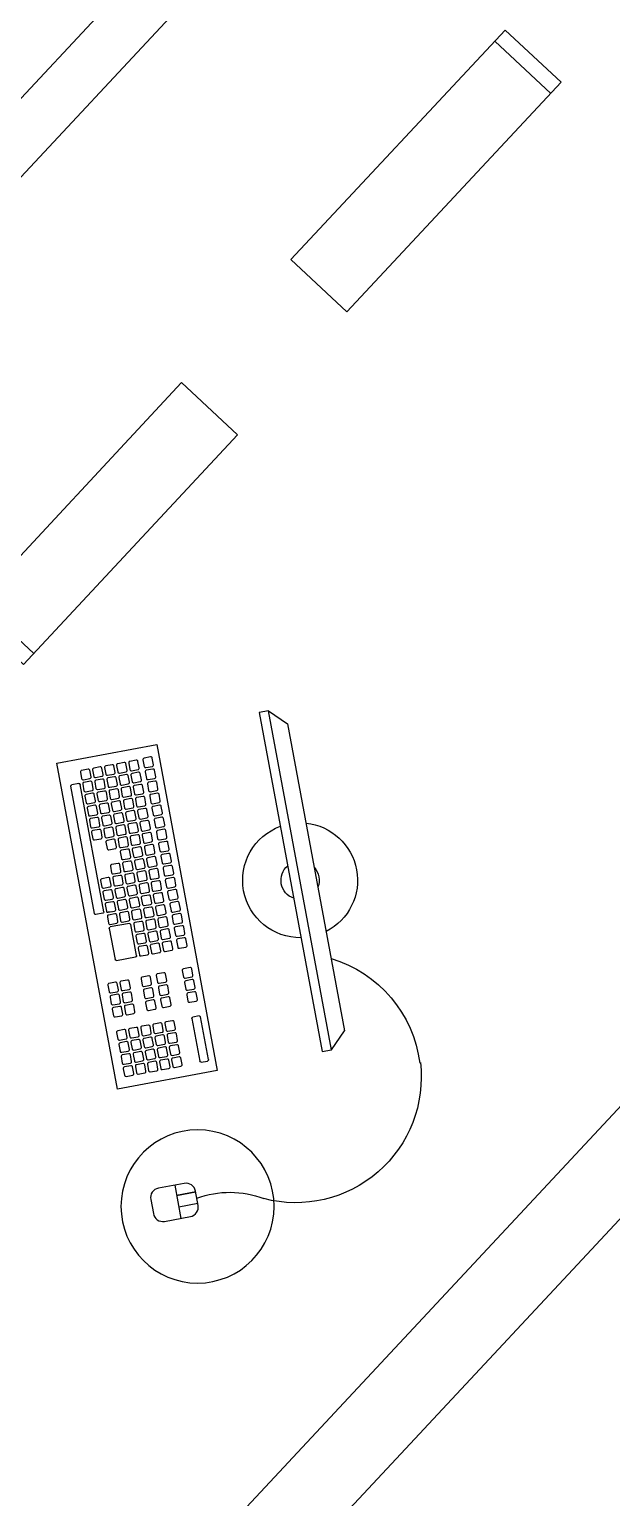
# Model space of a CAD drawing. Extents: x -1.7 to 87, y -33.6 to 19.
# Drawn here: x 66.456 to 67.217, y -19.757 to -17.84 of the extents above; entities that cross this region are included whole.
import ezdxf

# ---------------------------------------------------------------- set-up
doc = ezdxf.new("R2010")
doc.units = 0
doc.layers.add('AR-DIV', color=2, linetype='Continuous')
doc.layers.add('AR-MOB', color=2, linetype='Continuous')

# ---------------------------------------------------------------- blocks, each defined once
blk = doc.blocks.new('CPU')
at = {"color": 1}
blk.add_line((1.1721, 1.0512), (1.1721, 0.9512), dxfattribs=at)
blk.add_lwpolyline([(0.7821, 0.9512), (1.1921, 0.9512), (1.1921, 1.0512), (0.7821, 1.0512)], close=True, dxfattribs=at)
blk = doc.blocks.new('estacao de trabalho 290 x 150')
at = {"color": 252}
for p, q in [((0.681, 0.7663), (0.5804, 0.9024)), ((0.5808, 0.9046), (0.5882, 0.9101)), ((0.691, 0.7737), (0.5904, 0.9098)), ((0.5718, 0.898), (0.5753, 0.9006)), ((0.6832, 0.7659), (0.6907, 0.7714)), ((0.6743, 0.7593), (0.6777, 0.7619)), ((0.6934, 0.6962), (0.669, 0.7293)), ((0.6693, 0.7315), (0.6898, 0.7467)), ((0.6921, 0.7463), (0.7165, 0.7132)), ((0.7162, 0.711), (0.6957, 0.6958)), ((0.7401, 0.6863), (0.7375, 0.6898)), ((0.7289, 0.5348), (0.6952, 0.5804)), ((0.6955, 0.5827), (0.7022, 0.5876)), ((0.7044, 0.5873), (0.7381, 0.5416)), ((0.7378, 0.5394), (0.7311, 0.5345))]:
    blk.add_line(p, q, dxfattribs=at)
at = {"color": 2}
for p, q in [((0.3423, 0.788), (0.3379, 0.7583)), ((0.3379, 0.7583), (0.5801, 0.4305)), ((0.8666, 0.4291), (0.887, 0.4442)), ((0.887, 0.4442), (0.8666, 0.4291)), ((0.8789, 0.4551), (0.905, 0.4198)), ((0.6097, 0.426), (0.5801, 0.4305)), ((0.8758, 0.4167), (0.8962, 0.4318))]:
    blk.add_line(p, q, dxfattribs=at)
for points in [[(0.8381, 0.5953), (0.5809, 0.9435), (0.4743, 0.8647), (0.7315, 0.5165)], [(-1.45, 0), (1.45, 0), (1.45, 0.1), (-1.45, 0.1)]]:
    blk.add_lwpolyline(points, close=True, dxfattribs=at)
at = {"color": 252}
for points in [[(0.546, 0.8988), (0.5529, 0.9039, -0.414214), (0.5556, 0.9035), (0.5607, 0.8966, -0.414214), (0.5603, 0.8939), (0.5533, 0.8888, -0.414214), (0.5507, 0.8892), (0.5456, 0.8962, -0.414214)], [(0.5588, 0.9083), (0.5658, 0.9134, -0.414214), (0.5684, 0.913), (0.5736, 0.9061, -0.414214), (0.5732, 0.9034), (0.5662, 0.8983, -0.414214), (0.5636, 0.8987), (0.5584, 0.9057, -0.414214)], [(0.5683, 0.8954), (0.5753, 0.9006, -0.414214), (0.5779, 0.9002), (0.5831, 0.8932, -0.414214), (0.5827, 0.8906), (0.5757, 0.8854, -0.414214), (0.5731, 0.8858), (0.5679, 0.8928, -0.414214)], [(0.5202, 0.8798), (0.5272, 0.8849, -0.414214), (0.5298, 0.8845), (0.535, 0.8776, -0.414214), (0.5346, 0.8749), (0.5276, 0.8698, -0.414214), (0.525, 0.8702), (0.5198, 0.8771, -0.414214)], [(0.5331, 0.8893), (0.54, 0.8944, -0.414214), (0.5427, 0.894), (0.5478, 0.8871, -0.414214), (0.5474, 0.8844), (0.5405, 0.8793, -0.414214), (0.5378, 0.8797), (0.5327, 0.8866, -0.414214)], [(0.5426, 0.8764), (0.5495, 0.8816, -0.414214), (0.5522, 0.8812), (0.5573, 0.8742, -0.414214), (0.5569, 0.8716), (0.55, 0.8664, -0.414214), (0.5473, 0.8668), (0.5422, 0.8738, -0.414214)], [(0.5555, 0.8859), (0.5624, 0.8911, -0.414214), (0.5651, 0.8907), (0.5702, 0.8837, -0.414214), (0.5698, 0.8811), (0.5629, 0.8759, -0.414214), (0.5602, 0.8763), (0.5551, 0.8833, -0.414214)], [(0.5778, 0.8826), (0.5848, 0.8877, -0.414214), (0.5874, 0.8873), (0.5926, 0.8804, -0.414214), (0.5922, 0.8777), (0.5852, 0.8726, -0.414214), (0.5826, 0.873), (0.5774, 0.8799, -0.414214)], [(0.4915, 0.8595), (0.4985, 0.8646, -0.414214), (0.5011, 0.8642), (0.5063, 0.8573, -0.414214), (0.5059, 0.8546), (0.4989, 0.8495, -0.414214), (0.4963, 0.8499), (0.4911, 0.8569, -0.414214)], [(0.5073, 0.8703), (0.5143, 0.8754, -0.414214), (0.5169, 0.875), (0.5221, 0.8681, -0.414214), (0.5217, 0.8654), (0.5147, 0.8603, -0.414214), (0.5121, 0.8607), (0.507, 0.8676, -0.414214)], [(0.5169, 0.8574), (0.5238, 0.8625, -0.414214), (0.5265, 0.8621), (0.5316, 0.8552, -0.414214), (0.5312, 0.8525), (0.5242, 0.8474, -0.414214), (0.5216, 0.8478), (0.5165, 0.8548, -0.414214)], [(0.5297, 0.8669), (0.5367, 0.8721, -0.414214), (0.5393, 0.8717), (0.5445, 0.8647, -0.414214), (0.5441, 0.8621), (0.5371, 0.8569, -0.414214), (0.5345, 0.8573), (0.5293, 0.8643, -0.414214)], [(0.5521, 0.8636), (0.5591, 0.8687, -0.414214), (0.5617, 0.8683), (0.5668, 0.8613, -0.414214), (0.5664, 0.8587), (0.5595, 0.8536, -0.414214), (0.5568, 0.8539), (0.5517, 0.8609, -0.414214)], [(0.565, 0.8731), (0.5719, 0.8782, -0.414214), (0.5746, 0.8778), (0.5797, 0.8708, -0.414214), (0.5793, 0.8682), (0.5724, 0.8631, -0.414214), (0.5697, 0.8635), (0.5646, 0.8704, -0.414214)], [(0.5745, 0.8602), (0.5814, 0.8653, -0.414214), (0.5841, 0.8649), (0.5892, 0.858, -0.414214), (0.5888, 0.8553), (0.5819, 0.8502, -0.414214), (0.5792, 0.8506), (0.5741, 0.8575, -0.414214)], [(0.5873, 0.8697), (0.5943, 0.8748, -0.414214), (0.5969, 0.8744), (0.6021, 0.8675, -0.414214), (0.6017, 0.8648), (0.5947, 0.8597, -0.414214), (0.5921, 0.8601), (0.5869, 0.8671, -0.414214)], [(0.501, 0.8466), (0.508, 0.8518, -0.414214), (0.5106, 0.8514), (0.5158, 0.8444, -0.414214), (0.5154, 0.8418), (0.5084, 0.8366, -0.414214), (0.5058, 0.837), (0.5006, 0.844, -0.414214)], [(0.5264, 0.8445), (0.5333, 0.8497, -0.414214), (0.536, 0.8493), (0.5411, 0.8423, -0.414214), (0.5407, 0.8397), (0.5338, 0.8345, -0.414214), (0.5311, 0.8349), (0.526, 0.8419, -0.414214)], [(0.5392, 0.854), (0.5462, 0.8592, -0.414214), (0.5488, 0.8588), (0.554, 0.8518, -0.414214), (0.5536, 0.8492), (0.5466, 0.844, -0.414214), (0.544, 0.8444), (0.5388, 0.8514, -0.414214)], [(0.5487, 0.8412), (0.5557, 0.8463, -0.414214), (0.5583, 0.8459), (0.5635, 0.839, -0.414214), (0.5631, 0.8363), (0.5561, 0.8312, -0.414214), (0.5535, 0.8316), (0.5483, 0.8385, -0.414214)], [(0.5616, 0.8507), (0.5686, 0.8558, -0.414214), (0.5712, 0.8554), (0.5763, 0.8485, -0.414214), (0.5759, 0.8458), (0.569, 0.8407, -0.414214), (0.5663, 0.8411), (0.5612, 0.848, -0.414214)], [(0.584, 0.8473), (0.5909, 0.8525, -0.414214), (0.5936, 0.8521), (0.5987, 0.8451, -0.414214), (0.5983, 0.8425), (0.5914, 0.8373, -0.414214), (0.5887, 0.8377), (0.5836, 0.8447, -0.414214)], [(0.5969, 0.8568), (0.6038, 0.862, -0.414214), (0.6065, 0.8616), (0.6116, 0.8546, -0.414214), (0.6112, 0.852), (0.6042, 0.8468, -0.414214), (0.6016, 0.8472), (0.5965, 0.8542, -0.414214)], [(0.6064, 0.844), (0.6133, 0.8491, -0.414214), (0.616, 0.8487), (0.6211, 0.8417, -0.414214), (0.6207, 0.8391), (0.6137, 0.834, -0.414214), (0.6111, 0.8344), (0.606, 0.8413, -0.414214)], [(0.5105, 0.8338), (0.5175, 0.8389, -0.414214), (0.5201, 0.8385), (0.5253, 0.8315, -0.414214), (0.5249, 0.8289), (0.5179, 0.8238, -0.414214), (0.5153, 0.8242), (0.5101, 0.8311, -0.414214)], [(0.52, 0.8209), (0.527, 0.826, -0.414214), (0.5296, 0.8256), (0.5348, 0.8187, -0.414214), (0.5344, 0.816), (0.5274, 0.8109, -0.414214), (0.5248, 0.8113), (0.5196, 0.8182, -0.414214)], [(0.5359, 0.8317), (0.5428, 0.8368, -0.414214), (0.5455, 0.8364), (0.5506, 0.8295, -0.414214), (0.5502, 0.8268), (0.5433, 0.8217, -0.414214), (0.5406, 0.8221), (0.5355, 0.829, -0.414214)], [(0.5454, 0.8188), (0.5523, 0.8239, -0.414214), (0.555, 0.8235), (0.5601, 0.8166, -0.414214), (0.5597, 0.8139), (0.5528, 0.8088, -0.414214), (0.5501, 0.8092), (0.545, 0.8162, -0.414214)], [(0.5582, 0.8283), (0.5652, 0.8334, -0.414214), (0.5678, 0.833), (0.573, 0.8261, -0.414214), (0.5726, 0.8234), (0.5656, 0.8183, -0.414214), (0.563, 0.8187), (0.5578, 0.8257, -0.414214)], [(0.5711, 0.8378), (0.5781, 0.843, -0.414214), (0.5807, 0.8426), (0.5859, 0.8356, -0.414214), (0.5855, 0.833), (0.5785, 0.8278, -0.414214), (0.5759, 0.8282), (0.5707, 0.8352, -0.414214)], [(0.5806, 0.8249), (0.5876, 0.8301, -0.414214), (0.5902, 0.8297), (0.5954, 0.8227, -0.414214), (0.595, 0.8201), (0.588, 0.8149, -0.414214), (0.5854, 0.8153), (0.5802, 0.8223, -0.414214)], [(0.5935, 0.8345), (0.6004, 0.8396, -0.414214), (0.6031, 0.8392), (0.6082, 0.8322, -0.414214), (0.6078, 0.8296), (0.6009, 0.8245, -0.414214), (0.5982, 0.8249), (0.5931, 0.8318, -0.414214)], [(0.603, 0.8216), (0.61, 0.8267, -0.414214), (0.6126, 0.8263), (0.6177, 0.8194, -0.414214), (0.6173, 0.8167), (0.6104, 0.8116, -0.414214), (0.6077, 0.812), (0.6026, 0.8189, -0.414214)], [(0.5295, 0.808), (0.5365, 0.8132, -0.414214), (0.5391, 0.8128), (0.5443, 0.8058, -0.414214), (0.5439, 0.8032), (0.5369, 0.798, -0.414214), (0.5343, 0.7984), (0.5292, 0.8054, -0.414214)], [(0.5549, 0.8059), (0.5618, 0.8111, -0.414214), (0.5645, 0.8107), (0.5696, 0.8037, -0.414214), (0.5692, 0.8011), (0.5623, 0.7959, -0.414214), (0.5596, 0.7963), (0.5545, 0.8033, -0.414214)], [(0.5678, 0.8154), (0.5747, 0.8206, -0.414214), (0.5774, 0.8202), (0.5825, 0.8132, -0.414214), (0.5821, 0.8106), (0.5751, 0.8054, -0.414214), (0.5725, 0.8058), (0.5674, 0.8128, -0.414214)], [(0.5773, 0.8026), (0.5842, 0.8077, -0.414214), (0.5869, 0.8073), (0.592, 0.8004, -0.414214), (0.5916, 0.7977), (0.5846, 0.7926, -0.414214), (0.582, 0.793), (0.5769, 0.7999, -0.414214)], [(0.5901, 0.8121), (0.5971, 0.8172, -0.414214), (0.5997, 0.8168), (0.6049, 0.8099, -0.414214), (0.6045, 0.8072), (0.5975, 0.8021, -0.414214), (0.5949, 0.8025), (0.5897, 0.8094, -0.414214)], [(0.5391, 0.7952), (0.546, 0.8003, -0.414214), (0.5487, 0.7999), (0.5538, 0.7929, -0.414214), (0.5534, 0.7903), (0.5464, 0.7852, -0.414214), (0.5438, 0.7856), (0.5387, 0.7925, -0.414214)], [(0.5486, 0.7823), (0.5555, 0.7874, -0.414214), (0.5582, 0.787), (0.5633, 0.7801, -0.414214), (0.5629, 0.7774), (0.556, 0.7723, -0.414214), (0.5533, 0.7727), (0.5482, 0.7796, -0.414214)], [(0.5644, 0.7931), (0.5713, 0.7982, -0.414214), (0.574, 0.7978), (0.5791, 0.7908, -0.414214), (0.5787, 0.7882), (0.5718, 0.7831, -0.414214), (0.5691, 0.7835), (0.564, 0.7904, -0.414214)], [(0.5868, 0.7897), (0.5937, 0.7948, -0.414214), (0.5964, 0.7944), (0.6015, 0.7875, -0.414214), (0.6011, 0.7848), (0.5942, 0.7797, -0.414214), (0.5915, 0.7801), (0.5864, 0.7871, -0.414214)], [(0.5996, 0.7992), (0.6066, 0.8043, -0.414214), (0.6092, 0.8039), (0.6144, 0.797, -0.414214), (0.614, 0.7943), (0.607, 0.7892, -0.414214), (0.6044, 0.7896), (0.5992, 0.7966, -0.414214)], [(0.6091, 0.7863), (0.6161, 0.7915, -0.414214), (0.6187, 0.7911), (0.6239, 0.7841, -0.414214), (0.6235, 0.7815), (0.6165, 0.7763, -0.414214), (0.6139, 0.7767), (0.6087, 0.7837, -0.414214)], [(0.622, 0.7958), (0.629, 0.801, -0.414214), (0.6316, 0.8006), (0.6368, 0.7936, -0.414214), (0.6364, 0.791), (0.6294, 0.7858, -0.414214), (0.6268, 0.7862), (0.6216, 0.7932, -0.414214)], [(0.6315, 0.783), (0.6385, 0.7881, -0.414214), (0.6411, 0.7877), (0.6463, 0.7808, -0.414214), (0.6459, 0.7781), (0.6389, 0.773, -0.414214), (0.6363, 0.7734), (0.6311, 0.7803, -0.414214)], [(0.6444, 0.7925), (0.6513, 0.7976, -0.414214), (0.654, 0.7972), (0.6591, 0.7903, -0.414214), (0.6587, 0.7876), (0.6518, 0.7825, -0.414214), (0.6491, 0.7829), (0.644, 0.7898, -0.414214)], [(0.5581, 0.7694), (0.565, 0.7746, -0.414214), (0.5677, 0.7742), (0.5728, 0.7672, -0.414214), (0.5724, 0.7646), (0.5655, 0.7594, -0.414214), (0.5628, 0.7598), (0.5577, 0.7668, -0.414214)], [(0.5739, 0.7802), (0.5809, 0.7853, -0.414214), (0.5835, 0.7849), (0.5886, 0.778, -0.414214), (0.5882, 0.7753), (0.5813, 0.7702, -0.414214), (0.5786, 0.7706), (0.5735, 0.7775, -0.414214)], [(0.5834, 0.7673), (0.5904, 0.7725, -0.414214), (0.593, 0.7721), (0.5981, 0.7651, -0.414214), (0.5977, 0.7625), (0.5908, 0.7573, -0.414214), (0.5881, 0.7577), (0.583, 0.7647, -0.414214)], [(0.5963, 0.7768), (0.6032, 0.782, -0.414214), (0.6059, 0.7816), (0.611, 0.7746, -0.414214), (0.6106, 0.772), (0.6037, 0.7668, -0.414214), (0.601, 0.7672), (0.5959, 0.7742, -0.414214)], [(0.6058, 0.764), (0.6127, 0.7691, -0.414214), (0.6154, 0.7687), (0.6205, 0.7617, -0.414214), (0.6201, 0.7591), (0.6132, 0.754, -0.414214), (0.6105, 0.7544), (0.6054, 0.7613, -0.414214)], [(0.6187, 0.7735), (0.6256, 0.7786, -0.414214), (0.6283, 0.7782), (0.6334, 0.7713, -0.414214), (0.633, 0.7686), (0.626, 0.7635, -0.414214), (0.6234, 0.7639), (0.6183, 0.7708, -0.414214)], [(0.641, 0.7701), (0.648, 0.7752, -0.414214), (0.6506, 0.7748), (0.6558, 0.7679, -0.414214), (0.6554, 0.7652), (0.6484, 0.7601, -0.414214), (0.6458, 0.7605), (0.6406, 0.7675, -0.414214)], [(0.6539, 0.7796), (0.6608, 0.7848, -0.414214), (0.6635, 0.7844), (0.6686, 0.7774, -0.414214), (0.6682, 0.7748), (0.6613, 0.7696, -0.414214), (0.6586, 0.77), (0.6535, 0.777, -0.414214)], [(0.6634, 0.7667), (0.6704, 0.7719, -0.414214), (0.673, 0.7715), (0.6781, 0.7645, -0.414214), (0.6777, 0.7619), (0.6708, 0.7567, -0.414214), (0.6681, 0.7571), (0.663, 0.7641, -0.414214)], [(0.5676, 0.7566), (0.5745, 0.7617, -0.414214), (0.5772, 0.7613), (0.5823, 0.7543, -0.414214), (0.5819, 0.7517), (0.575, 0.7465, -0.414214), (0.5723, 0.7469), (0.5672, 0.7539, -0.414214)], [(0.5771, 0.7437), (0.584, 0.7488, -0.414214), (0.5867, 0.7484), (0.5918, 0.7415, -0.414214), (0.5914, 0.7388), (0.5845, 0.7337, -0.414214), (0.5818, 0.7341), (0.5767, 0.741, -0.414214)], [(0.5929, 0.7545), (0.5999, 0.7596, -0.414214), (0.6025, 0.7592), (0.6077, 0.7522, -0.414214), (0.6073, 0.7496), (0.6003, 0.7445, -0.414214), (0.5977, 0.7449), (0.5925, 0.7518, -0.414214)], [(0.6153, 0.7511), (0.6222, 0.7562, -0.414214), (0.6249, 0.7558), (0.63, 0.7489, -0.414214), (0.6296, 0.7462), (0.6227, 0.7411, -0.414214), (0.62, 0.7415), (0.6149, 0.7484, -0.414214)], [(0.6282, 0.7606), (0.6351, 0.7657, -0.414214), (0.6378, 0.7653), (0.6429, 0.7584, -0.414214), (0.6425, 0.7557), (0.6355, 0.7506, -0.414214), (0.6329, 0.751), (0.6278, 0.758, -0.414214)], [(0.6377, 0.7477), (0.6446, 0.7529, -0.414214), (0.6473, 0.7525), (0.6524, 0.7455, -0.414214), (0.652, 0.7429), (0.6451, 0.7377, -0.414214), (0.6424, 0.7381), (0.6373, 0.7451, -0.414214)], [(0.6505, 0.7572), (0.6575, 0.7624, -0.414214), (0.6601, 0.762), (0.6653, 0.755, -0.414214), (0.6649, 0.7524), (0.6579, 0.7472, -0.414214), (0.6553, 0.7476), (0.6501, 0.7546, -0.414214)], [(0.66, 0.7444), (0.667, 0.7495, -0.414214), (0.6696, 0.7491), (0.6748, 0.7422, -0.414214), (0.6744, 0.7395), (0.6674, 0.7344, -0.414214), (0.6648, 0.7348), (0.6596, 0.7417, -0.414214)], [(0.6729, 0.7539), (0.6799, 0.759, -0.414214), (0.6825, 0.7586), (0.6877, 0.7517, -0.414214), (0.6873, 0.749), (0.6803, 0.7439, -0.414214), (0.6777, 0.7443), (0.6725, 0.7512, -0.414214)], [(0.5866, 0.7308), (0.5935, 0.7359, -0.414214), (0.5962, 0.7356), (0.6013, 0.7286, -0.414214), (0.6009, 0.7259), (0.594, 0.7208, -0.414214), (0.5913, 0.7212), (0.5862, 0.7282, -0.414214)], [(0.6024, 0.7416), (0.6094, 0.7467, -0.414214), (0.612, 0.7463), (0.6172, 0.7394, -0.414214), (0.6168, 0.7367), (0.6098, 0.7316, -0.414214), (0.6072, 0.732), (0.602, 0.7389, -0.414214)], [(0.6119, 0.7287), (0.6189, 0.7339, -0.414214), (0.6215, 0.7335), (0.6267, 0.7265, -0.414214), (0.6263, 0.7239), (0.6193, 0.7187, -0.414214), (0.6167, 0.7191), (0.6115, 0.7261, -0.414214)], [(0.6248, 0.7382), (0.6317, 0.7434, -0.414214), (0.6344, 0.743), (0.6395, 0.736, -0.414214), (0.6391, 0.7334), (0.6322, 0.7282, -0.414214), (0.6295, 0.7286), (0.6244, 0.7356, -0.414214)], [(0.6343, 0.7254), (0.6413, 0.7305, -0.414214), (0.6439, 0.7301), (0.649, 0.7231, -0.414214), (0.6486, 0.7205), (0.6417, 0.7154, -0.414214), (0.639, 0.7158), (0.6339, 0.7227, -0.414214)], [(0.6472, 0.7349), (0.6541, 0.74, -0.414214), (0.6568, 0.7396), (0.6619, 0.7326, -0.414214), (0.6615, 0.73), (0.6546, 0.7249, -0.414214), (0.6519, 0.7253), (0.6468, 0.7322, -0.414214)], [(0.5961, 0.7179), (0.6031, 0.7231, -0.414214), (0.6057, 0.7227), (0.6108, 0.7157, -0.414214), (0.6104, 0.7131), (0.6035, 0.7079, -0.414214), (0.6008, 0.7083), (0.5957, 0.7153, -0.414214)], [(0.6056, 0.7051), (0.6126, 0.7102, -0.414214), (0.6152, 0.7098), (0.6203, 0.7029, -0.414214), (0.6199, 0.7002), (0.613, 0.6951, -0.414214), (0.6103, 0.6955), (0.6052, 0.7024, -0.414214)], [(0.6214, 0.7158), (0.6284, 0.721, -0.414214), (0.631, 0.7206), (0.6362, 0.7136, -0.414214), (0.6358, 0.711), (0.6288, 0.7058, -0.414214), (0.6262, 0.7062), (0.621, 0.7132, -0.414214)], [(0.6438, 0.7125), (0.6508, 0.7176, -0.414214), (0.6534, 0.7172), (0.6586, 0.7103, -0.414214), (0.6582, 0.7076), (0.6512, 0.7025, -0.414214), (0.6486, 0.7029), (0.6434, 0.7098, -0.414214)], [(0.6567, 0.722), (0.6636, 0.7271, -0.414214), (0.6663, 0.7267), (0.6714, 0.7198, -0.414214), (0.671, 0.7171), (0.6641, 0.712, -0.414214), (0.6614, 0.7124), (0.6563, 0.7193, -0.414214)], [(0.6662, 0.7091), (0.6731, 0.7143, -0.414214), (0.6758, 0.7139), (0.6809, 0.7069, -0.414214), (0.6805, 0.7043), (0.6736, 0.6991, -0.414214), (0.6709, 0.6995), (0.6658, 0.7065, -0.414214)], [(0.6151, 0.6922), (0.6221, 0.6973, -0.414214), (0.6247, 0.6969), (0.6299, 0.69, -0.414214), (0.6295, 0.6873), (0.6225, 0.6822, -0.414214), (0.6199, 0.6826), (0.6147, 0.6896, -0.414214)], [(0.6309, 0.703), (0.6379, 0.7081, -0.414214), (0.6405, 0.7077), (0.6457, 0.7008, -0.414214), (0.6453, 0.6981), (0.6383, 0.693, -0.414214), (0.6357, 0.6934), (0.6305, 0.7003, -0.414214)], [(0.6405, 0.6901), (0.6474, 0.6952, -0.414214), (0.65, 0.6948), (0.6552, 0.6879, -0.414214), (0.6548, 0.6852), (0.6478, 0.6801, -0.414214), (0.6452, 0.6805), (0.6401, 0.6875, -0.414214)], [(0.6533, 0.6996), (0.6603, 0.7048, -0.414214), (0.6629, 0.7044), (0.6681, 0.6974, -0.414214), (0.6677, 0.6948), (0.6607, 0.6896, -0.414214), (0.6581, 0.69), (0.6529, 0.697, -0.414214)], [(0.6628, 0.6867), (0.6698, 0.6919, -0.414214), (0.6724, 0.6915), (0.6776, 0.6845, -0.414214), (0.6772, 0.6819), (0.6702, 0.6767, -0.414214), (0.6676, 0.6771), (0.6624, 0.6841, -0.414214)], [(0.6757, 0.6963), (0.6826, 0.7014, -0.414214), (0.6853, 0.701), (0.6904, 0.694, -0.414214), (0.69, 0.6914), (0.6831, 0.6863, -0.414214), (0.6804, 0.6867), (0.6753, 0.6936, -0.414214)], [(0.7379, 0.6924), (0.7448, 0.6976, -0.414214), (0.7475, 0.6972), (0.7526, 0.6902, -0.414214), (0.7522, 0.6876), (0.7453, 0.6824, -0.414214), (0.7426, 0.6828), (0.7375, 0.6898, -0.414214)], [(0.6246, 0.6793), (0.6316, 0.6845, -0.414214), (0.6342, 0.6841), (0.6394, 0.6771, -0.414214), (0.639, 0.6745), (0.632, 0.6693, -0.414214), (0.6294, 0.6697), (0.6242, 0.6767, -0.414214)], [(0.6341, 0.6665), (0.6411, 0.6716, -0.414214), (0.6437, 0.6712), (0.6489, 0.6643, -0.414214), (0.6485, 0.6616), (0.6415, 0.6565, -0.414214), (0.6389, 0.6569), (0.6337, 0.6638, -0.414214)], [(0.65, 0.6772), (0.6569, 0.6824, -0.414214), (0.6596, 0.682), (0.6647, 0.675, -0.414214), (0.6643, 0.6724), (0.6573, 0.6672, -0.414214), (0.6547, 0.6676), (0.6496, 0.6746, -0.414214)], [(0.7021, 0.6664), (0.7091, 0.6715, -0.414214), (0.7117, 0.6711), (0.7169, 0.6641, -0.414214), (0.7165, 0.6615), (0.7095, 0.6564, -0.414214), (0.7069, 0.6568), (0.7017, 0.6637, -0.414214)], [(0.725, 0.6829), (0.732, 0.6881, -0.414214), (0.7346, 0.6877), (0.7398, 0.6807, -0.414214), (0.7394, 0.6781), (0.7324, 0.6729, -0.414214), (0.7298, 0.6733), (0.7246, 0.6803, -0.414214)], [(0.7345, 0.6701), (0.7415, 0.6752, -0.414214), (0.7441, 0.6748), (0.7493, 0.6678, -0.414214), (0.7489, 0.6652), (0.7419, 0.6601, -0.414214), (0.7393, 0.6605), (0.7341, 0.6674, -0.414214)], [(0.7474, 0.6796), (0.7544, 0.6847, -0.414214), (0.757, 0.6843), (0.7621, 0.6773, -0.414214), (0.7617, 0.6747), (0.7548, 0.6696, -0.414214), (0.7521, 0.67), (0.747, 0.6769, -0.414214)], [(0.7569, 0.6667), (0.7639, 0.6718, -0.414214), (0.7665, 0.6714), (0.7716, 0.6645, -0.414214), (0.7713, 0.6618), (0.7643, 0.6567, -0.414214), (0.7617, 0.6571), (0.7565, 0.664, -0.414214)], [(0.6857, 0.6548), (0.6927, 0.6599, -0.414214), (0.6953, 0.6595), (0.7004, 0.6525, -0.414214), (0.7, 0.6499), (0.6931, 0.6448, -0.414214), (0.6904, 0.6451), (0.6853, 0.6521, -0.414214)], [(0.7116, 0.6535), (0.7186, 0.6586, -0.414214), (0.7212, 0.6582), (0.7264, 0.6513, -0.414214), (0.726, 0.6486), (0.719, 0.6435, -0.414214), (0.7164, 0.6439), (0.7112, 0.6508, -0.414214)], [(0.744, 0.6572), (0.751, 0.6623, -0.414214), (0.7536, 0.6619), (0.7588, 0.655, -0.414214), (0.7584, 0.6523), (0.7514, 0.6472, -0.414214), (0.7488, 0.6476), (0.7436, 0.6545, -0.414214)], [(0.6575, 0.6343), (0.6645, 0.6395, -0.414214), (0.6671, 0.6391), (0.6723, 0.6321, -0.414214), (0.6719, 0.6295), (0.6649, 0.6243, -0.414214), (0.6623, 0.6247), (0.6571, 0.6317, -0.414214)], [(0.6952, 0.6419), (0.7022, 0.647, -0.414214), (0.7048, 0.6466), (0.7099, 0.6397, -0.414214), (0.7095, 0.637), (0.7026, 0.6319, -0.414214), (0.6999, 0.6323), (0.6948, 0.6392, -0.414214)], [(0.7047, 0.629), (0.7117, 0.6342, -0.414214), (0.7143, 0.6338), (0.7195, 0.6268, -0.414214), (0.7191, 0.6242), (0.7121, 0.619, -0.414214), (0.7095, 0.6194), (0.7043, 0.6264, -0.414214)], [(0.7211, 0.6406), (0.7281, 0.6458, -0.414214), (0.7307, 0.6454), (0.7359, 0.6384, -0.414214), (0.7355, 0.6358), (0.7285, 0.6306, -0.414214), (0.7259, 0.631), (0.7207, 0.638, -0.414214)], [(0.7624, 0.6323), (0.7693, 0.6375, -0.414214), (0.772, 0.6371), (0.7771, 0.6301, -0.414214), (0.7767, 0.6275), (0.7698, 0.6223, -0.414214), (0.7671, 0.6227), (0.762, 0.6297, -0.414214)], [(0.7752, 0.6418), (0.7822, 0.647, -0.414214), (0.7848, 0.6466), (0.79, 0.6396, -0.414214), (0.7896, 0.637), (0.7826, 0.6318, -0.414214), (0.78, 0.6322), (0.7748, 0.6392, -0.414214)], [(0.7847, 0.629), (0.7917, 0.6341, -0.414214), (0.7943, 0.6337), (0.7995, 0.6268, -0.414214), (0.7991, 0.6241), (0.7921, 0.619, -0.414214), (0.7895, 0.6194), (0.7843, 0.6263, -0.414214)], [(0.667, 0.6215), (0.674, 0.6266, -0.414214), (0.6766, 0.6262), (0.6818, 0.6192, -0.414214), (0.6814, 0.6166), (0.6744, 0.6115, -0.414214), (0.6718, 0.6119), (0.6666, 0.6188, -0.414214)], [(0.6766, 0.6086), (0.6835, 0.6137, -0.414214), (0.6862, 0.6133), (0.6913, 0.6064, -0.414214), (0.6909, 0.6037), (0.6839, 0.5986, -0.414214), (0.6813, 0.599), (0.6762, 0.6059, -0.414214)], [(0.7366, 0.6133), (0.7436, 0.6185, -0.414214), (0.7462, 0.6181), (0.7514, 0.6111, -0.414214), (0.751, 0.6085), (0.744, 0.6033, -0.414214), (0.7414, 0.6037), (0.7362, 0.6107, -0.414214)], [(0.7495, 0.6228), (0.7564, 0.628, -0.414214), (0.7591, 0.6276), (0.7642, 0.6206, -0.414214), (0.7638, 0.618), (0.7569, 0.6128, -0.414214), (0.7542, 0.6132), (0.7491, 0.6202, -0.414214)], [(0.759, 0.61), (0.766, 0.6151, -0.414214), (0.7686, 0.6147), (0.7737, 0.6077, -0.414214), (0.7733, 0.6051), (0.7664, 0.6, -0.414214), (0.7637, 0.6004), (0.7586, 0.6073, -0.414214)], [(0.7719, 0.6195), (0.7788, 0.6246, -0.414214), (0.7815, 0.6242), (0.7866, 0.6173, -0.414214), (0.7862, 0.6146), (0.7793, 0.6095, -0.414214), (0.7766, 0.6099), (0.7715, 0.6168, -0.414214)], [(0.7942, 0.6161), (0.8012, 0.6212, -0.414214), (0.8038, 0.6208), (0.809, 0.6139, -0.414214), (0.8086, 0.6112), (0.8016, 0.6061, -0.414214), (0.799, 0.6065), (0.7938, 0.6135, -0.414214)], [(0.7238, 0.6038), (0.7307, 0.609, -0.414214), (0.7334, 0.6086), (0.7385, 0.6016, -0.414214), (0.7381, 0.599), (0.7311, 0.5938, -0.414214), (0.7285, 0.5942), (0.7234, 0.6012, -0.414214)], [(0.7333, 0.5909), (0.7402, 0.5961, -0.414214), (0.7429, 0.5957), (0.748, 0.5887, -0.414214), (0.7476, 0.5861), (0.7407, 0.5809, -0.414214), (0.738, 0.5813), (0.7329, 0.5883, -0.414214)], [(0.7461, 0.6005), (0.7531, 0.6056, -0.414214), (0.7557, 0.6052), (0.7609, 0.5982, -0.414214), (0.7605, 0.5956), (0.7535, 0.5905, -0.414214), (0.7509, 0.5909), (0.7457, 0.5978, -0.414214)], [(0.7685, 0.5971), (0.7755, 0.6022, -0.414214), (0.7781, 0.6018), (0.7832, 0.5949, -0.414214), (0.7828, 0.5922), (0.7759, 0.5871, -0.414214), (0.7732, 0.5875), (0.7681, 0.5944, -0.414214)], [(0.7814, 0.6066), (0.7883, 0.6117, -0.414214), (0.791, 0.6113), (0.7961, 0.6044, -0.414214), (0.7957, 0.6017), (0.7888, 0.5966, -0.414214), (0.7861, 0.597), (0.781, 0.604, -0.414214)], [(0.7909, 0.5937), (0.7978, 0.5989, -0.414214), (0.8005, 0.5985), (0.8056, 0.5915, -0.414214), (0.8052, 0.5889), (0.7983, 0.5837, -0.414214), (0.7956, 0.5841), (0.7905, 0.5911, -0.414214)], [(0.8038, 0.6032), (0.8107, 0.6084, -0.414214), (0.8134, 0.608), (0.8185, 0.601, -0.414214), (0.8181, 0.5984), (0.8111, 0.5932, -0.414214), (0.8085, 0.5936), (0.8034, 0.6006, -0.414214)], [(0.7428, 0.5781), (0.7497, 0.5832, -0.414214), (0.7524, 0.5828), (0.7575, 0.5759, -0.414214), (0.7571, 0.5732), (0.7502, 0.5681, -0.414214), (0.7475, 0.5685), (0.7424, 0.5754, -0.414214)], [(0.7556, 0.5876), (0.7626, 0.5927, -0.414214), (0.7652, 0.5923), (0.7704, 0.5854, -0.414214), (0.77, 0.5827), (0.763, 0.5776, -0.414214), (0.7604, 0.578), (0.7552, 0.5849, -0.414214)], [(0.7651, 0.5747), (0.7721, 0.5799, -0.414214), (0.7747, 0.5795), (0.7799, 0.5725, -0.414214), (0.7795, 0.5699), (0.7725, 0.5647, -0.414214), (0.7699, 0.5651), (0.7647, 0.5721, -0.414214)], [(0.778, 0.5842), (0.785, 0.5894, -0.414214), (0.7876, 0.589), (0.7928, 0.582, -0.414214), (0.7924, 0.5794), (0.7854, 0.5742, -0.414214), (0.7828, 0.5746), (0.7776, 0.5816, -0.414214)], [(0.7523, 0.5652), (0.7592, 0.5703, -0.414214), (0.7619, 0.5699), (0.767, 0.563, -0.414214), (0.7666, 0.5603), (0.7597, 0.5552, -0.414214), (0.757, 0.5556), (0.7519, 0.5626, -0.414214)]]:
    blk.add_lwpolyline(points, format="xyb", close=True, dxfattribs=at)
at = {"color": 1}
blk.add_lwpolyline([(0.3524, 0.7954), (0.6198, 0.4335), (0.6097, 0.426), (0.3423, 0.788)], close=True, dxfattribs=at)
at = {"color": 2}
blk.add_lwpolyline([(0.925, 0.4502, -0.414214), (0.9224, 0.4327), (0.8947, 0.4122, -0.414214), (0.8772, 0.4148), (0.8659, 0.43, -0.414214), (0.8686, 0.4475), (0.8963, 0.468, -0.414214), (0.9138, 0.4654)], format="xyb", close=True, dxfattribs=at)
at = {"color": 1}
blk.add_circle((0.8788, 0.4144), 0.1, dxfattribs=at)
at = {"color": 252}
for centre, start, end in [((0.5817, 0.9033), 126.456, 216.456), ((0.5891, 0.9088), 36.456, 126.456), ((0.6897, 0.7727), 306.456, 36.456), ((0.6823, 0.7672), 216.456, 306.456), ((0.6703, 0.7302), 126.456, 216.456), ((0.6908, 0.7454), 36.456, 126.456), ((0.7153, 0.7123), 306.456, 36.456), ((0.6947, 0.6971), 216.456, 306.456), ((0.6965, 0.5814), 126.456, 216.456), ((0.7031, 0.5863), 36.456, 126.456), ((0.7368, 0.5407), 306.456, 36.456), ((0.7302, 0.5358), 216.456, 306.456)]:
    blk.add_arc(centre, 0.0016, start, end, dxfattribs=at)
at = {"color": 1}
for radius, start, end in [(0.075, 316.0501, 116.862), (0.075, 142.886, 290.0261), (0.025, 336.456, 96.456), (0.025, 184.508, 248.4041)]:
    blk.add_arc((0.476, 0.607), radius, start, end, dxfattribs=at)
at = {"color": 2}
for centre, radius, start, end in [((0.6697, 0.4348), 0.1637, 153.5955, 219.8736), ((0.9266, 0.3121), 0.1233, 116.5016, 158.0859), ((0.6679, 0.436), 0.164, 220.341, 331.6287)]:
    blk.add_arc(centre, radius, start, end, dxfattribs=at)
at = {"rotation": 180.0250248330859}
blk.add_blockref('CPU', (0.6734, 2.1201), dxfattribs=at)
at = {"xscale": -1, "rotation": 179.974975166914}
blk.add_blockref('CPU', (-0.675, 2.115), dxfattribs=at)

msp = doc.modelspace()

# ---------------------------------------------------------------- linework, layer by layer
at = {"layer": 'AR-DIV'}
for p, q in [((64.8132, -19.6797), (67.7651, -16.5159)), ((64.8644, -19.7274), (67.8163, -16.5636))]:
    msp.add_line(p, q, dxfattribs=at)

# ---------------------------------------------------------------- block references
at = {"layer": 'AR-MOB', "xscale": -1, "rotation": 46.98441696463646}
msp.add_blockref('estacao de trabalho 290 x 150', (67.5784, -19.0173), dxfattribs=at)

doc.saveas('drawing.dxf')
